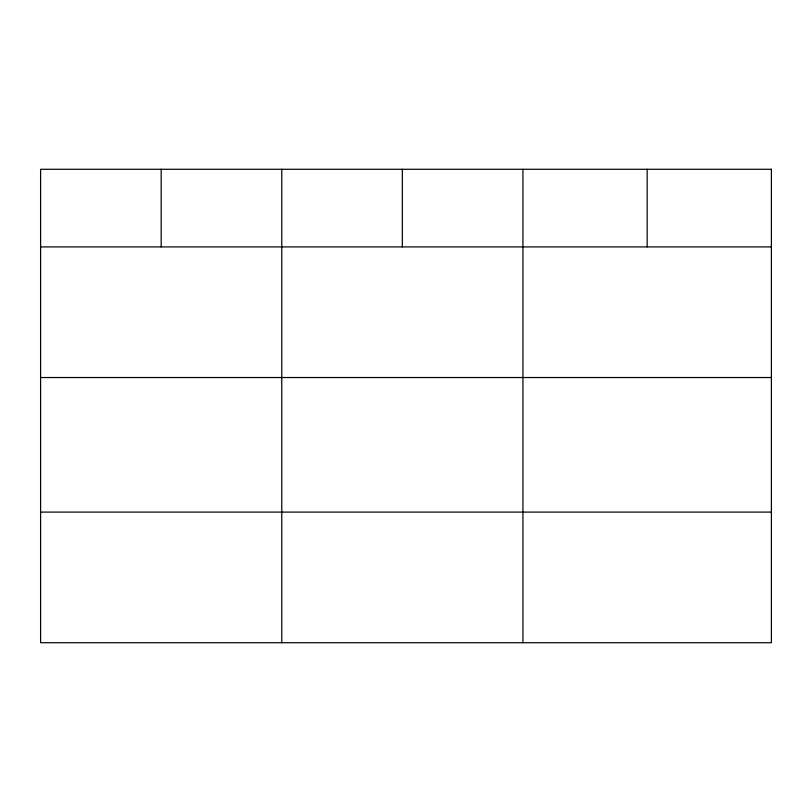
<?xml version="1.0" encoding="UTF-8"?>
<svg xmlns="http://www.w3.org/2000/svg" width="812" height="812" viewBox="0 0 812 812"><rect width="100%" height="100%" fill="white"/><g stroke="black" fill="none" stroke-linecap="round" stroke-linejoin="round"><path stroke-width="1.22" d="M40.6 246.909L771.4 246.909M40.6 377.529L771.4 377.529M40.6 512.098L771.4 512.098M647.164 169.282L647.164 246.909M522.928 169.282L522.928 642.718M402.346 169.282L402.346 246.909M281.764 169.282L281.764 642.718M161.182 169.282L161.182 246.909M771.4 169.282L40.6 169.282L40.6 642.718L771.4 642.718L771.4 169.282"/></g></svg>
